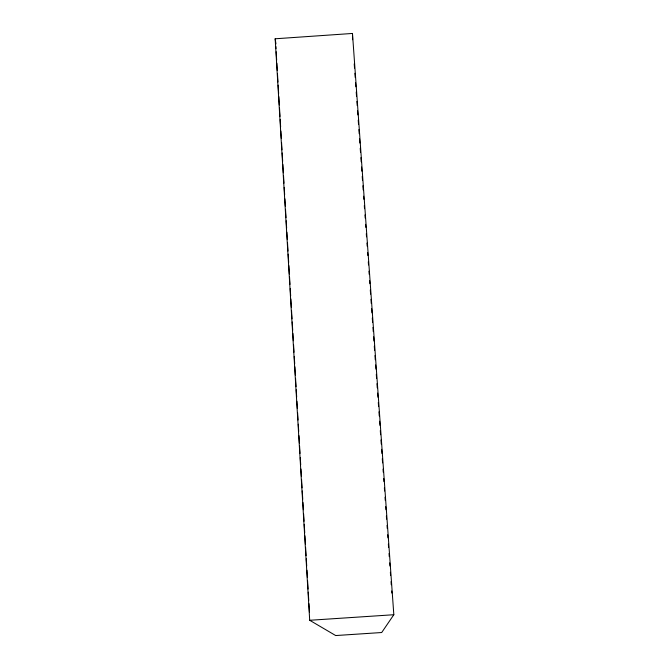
<?xml version="1.0" encoding="UTF-8"?>
<svg xmlns="http://www.w3.org/2000/svg" width="669" height="669" viewBox="0 0 669 669"><rect width="100%" height="100%" fill="white"/><g stroke="black" fill="none" stroke-linecap="round" stroke-linejoin="round"><path stroke-width="1" d="M393.824 614.727L381.698 632.523L335.687 635.55L309.697 620.28L275.176 38.785L352.471 33.45L393.824 614.727L309.697 620.28M275.176 38.785L275.946 43.937M354.236 63.898L354.528 68.062M354.896 73.272L355.197 77.445M355.565 82.647L355.866 86.819M356.234 92.021L356.527 96.194M356.903 101.404L357.196 105.568M357.564 110.778L357.865 114.943M358.233 120.152L358.525 124.317M358.902 129.527L359.194 133.691M359.562 138.901L359.863 143.066M360.231 148.275L360.524 152.44M360.9 157.65L361.193 161.814M361.561 167.024L361.862 171.189M362.23 176.399L362.531 180.571M362.899 185.773L363.192 189.946M363.635 196.193L363.861 199.32M364.304 205.567L364.53 208.695M364.973 214.941L365.19 218.069M365.634 224.316L365.859 227.443M366.303 233.69L366.528 236.818M366.972 243.064L367.189 246.192M367.641 252.439L367.858 255.566M368.301 261.822L368.527 264.941M368.97 271.196L369.188 274.315M369.639 280.57L369.857 283.689M370.3 289.945L370.601 294.109M370.969 299.319L371.262 303.483M371.638 308.693L371.931 312.858M372.298 318.068L372.6 322.232M372.968 327.442L373.26 331.607M373.637 336.816L373.929 340.989M374.297 346.191L374.598 350.364M374.966 355.565L375.267 359.738M375.635 364.948L375.928 369.112M376.304 374.322L376.597 378.487M376.965 383.697L377.266 387.861M377.634 393.071L377.926 397.235M378.303 402.445L378.595 406.61M378.963 411.82L379.264 415.984M379.632 421.194L379.925 425.359M380.301 430.568L380.594 434.733M380.962 439.943L381.263 444.107M381.631 449.317L381.932 453.49M382.3 458.691L382.593 462.864M383.036 469.111L383.262 472.239M383.705 478.486L383.931 481.613M384.374 487.86L384.591 490.987M385.035 497.234L385.26 500.362M385.704 506.609L385.929 509.736M386.373 515.983L386.59 519.111M387.042 525.366L387.259 528.485M387.702 534.74L387.928 537.859M388.371 544.114L388.589 547.234M389.04 553.489L389.258 556.608M389.701 562.863L389.927 565.991M390.37 572.238L390.596 575.365M391.039 581.612L391.256 584.739M391.7 590.986L391.85 593.069M275.854 46.562L275.979 48.645M276.163 51.772L276.657 60.118M276.849 63.254L277.275 70.554M277.468 73.682L277.961 82.028M278.145 85.155L278.639 93.501M278.831 96.637L279.324 104.983M279.508 108.11L280.002 116.456M280.194 119.584L280.629 126.884M280.871 131.057L281.306 138.366M281.557 142.539L281.992 149.839M282.176 152.967L282.669 161.313M282.853 164.449L283.355 172.794M283.539 175.922L283.974 183.222M284.216 187.395L284.651 194.696M284.902 198.869L285.337 206.177M285.521 209.305L286.014 217.651M286.207 220.778L286.633 228.079M286.884 232.252L287.319 239.561M287.503 242.688L287.996 251.034M288.188 254.161L288.682 262.507M288.866 265.635L289.359 273.981M289.552 277.117L289.986 284.417M290.229 288.59L290.664 295.89M290.848 299.026L291.349 307.372M291.533 310.5L292.027 318.845M292.211 321.973L292.713 330.319M292.897 333.446L293.331 340.755M293.574 344.928L294.009 352.228M294.26 356.401L294.695 363.702M294.878 366.829L295.372 375.175M295.556 378.311L296.058 386.657M296.242 389.784L296.676 397.085M296.919 401.258L297.354 408.567M297.605 412.74L298.039 420.04M298.29 424.213L298.717 431.513M298.968 435.686L299.403 442.987M299.587 446.123L300.021 453.423M300.272 457.596L300.707 464.896M300.95 469.069L301.385 476.37M301.568 479.506L302.07 487.852M302.254 490.979L302.748 499.325M302.932 502.452L303.366 509.753M303.617 513.926L304.052 521.235M304.236 524.362L304.729 532.708M304.913 535.836L305.415 544.181M305.599 547.317L306.093 555.663M306.277 558.791L306.711 566.091M306.962 570.264L307.397 577.564M307.581 580.7L308.075 589.046M308.267 592.174L308.76 600.519M308.944 603.647L309.438 611.993M352.471 33.45L352.613 39.714"/></g></svg>
